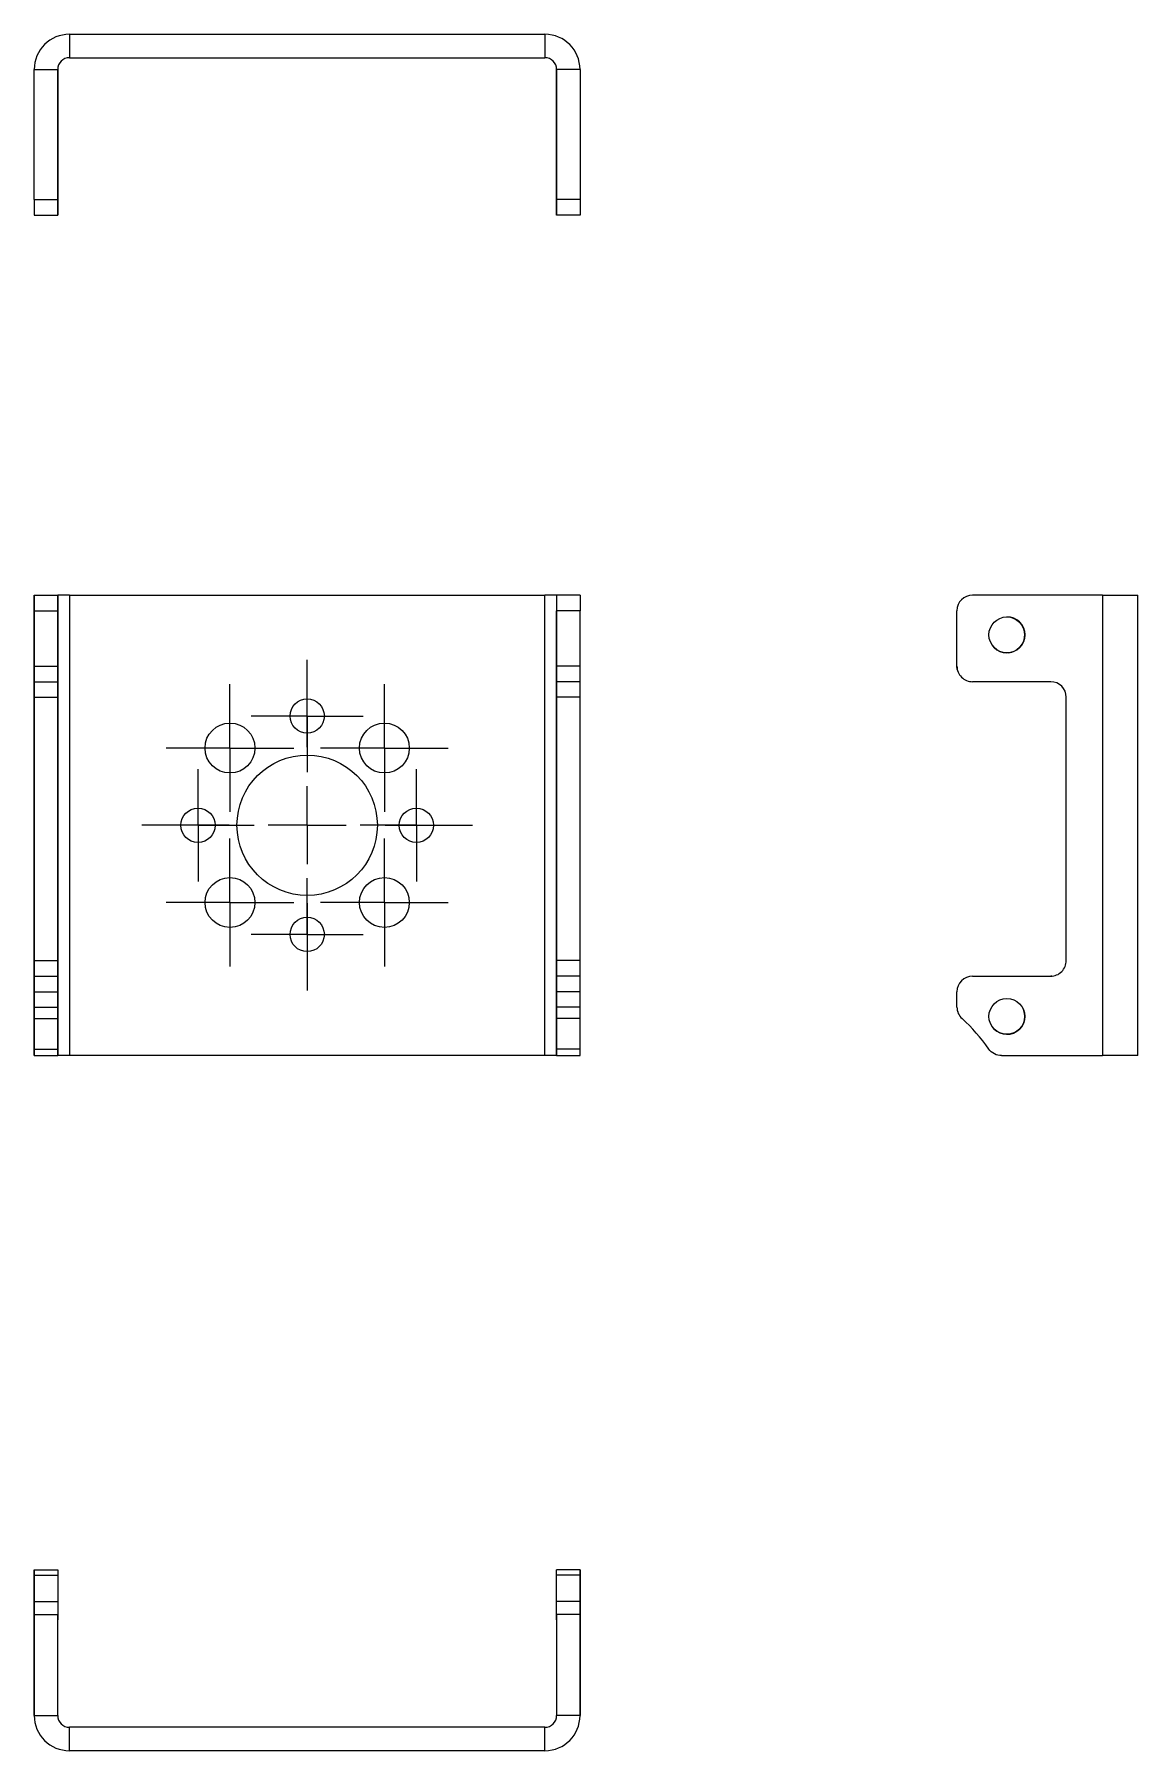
# Model space of a CAD drawing. Header units: millimetres. Extents: x 493 to 718, y 478 to 638.
# Drawn here: x 647.2 to 718, y 478.2 to 588.2 of the extents above; entities that cross this region are included whole.
import ezdxf

# ---------------------------------------------------------------- set-up
doc = ezdxf.new("R2010")
doc.units = ezdxf.units.MM

# ---------------------------------------------------------------- blocks, each defined once
blk = doc.blocks.new('SW_CENTERMARKSYMBOL_9')
at = {"color": 0, "linetype": 'Continuous', "lineweight": 18}
for p, q in [((0, 2.5), (0, 3.6)), ((0, 0), (0, 2.5)), ((-2.5, 0), (-3.6, 0)), ((0, 0), (-2.5, 0)), ((0, 0), (0, -2.5)), ((0, 0), (2.5, 0)), ((2.5, 0), (3.6, 0)), ((0, -2.5), (0, -3.6))]:
    blk.add_line(p, q, dxfattribs=at)
blk = doc.blocks.new('SW_CENTERMARKSYMBOL_10')
at = {"color": 0, "linetype": 'Continuous', "lineweight": 18}
for p, q in [((0, 2.5), (0, 3.6)), ((0, 0), (0, 2.5)), ((-2.5, 0), (-3.6, 0)), ((0, 0), (-2.5, 0)), ((0, 0), (0, -2.5)), ((0, 0), (2.5, 0)), ((2.5, 0), (3.6, 0)), ((0, -2.5), (0, -3.6))]:
    blk.add_line(p, q, dxfattribs=at)
blk = doc.blocks.new('SW_CENTERMARKSYMBOL_11')
at = {"color": 0, "linetype": 'Continuous', "lineweight": 18}
for p, q in [((0, 2.5), (0, 3.6)), ((0, 0), (0, 2.5)), ((-2.5, 0), (-3.6, 0)), ((0, 0), (-2.5, 0)), ((0, 0), (0, -2.5)), ((0, 0), (2.5, 0)), ((2.5, 0), (3.6, 0)), ((0, -2.5), (0, -3.6))]:
    blk.add_line(p, q, dxfattribs=at)
blk = doc.blocks.new('SW_CENTERMARKSYMBOL_12')
at = {"color": 0, "linetype": 'Continuous', "lineweight": 18}
for p, q in [((0, 2.5), (0, 3.6)), ((0, 0), (0, 2.5)), ((-2.5, 0), (-3.6, 0)), ((0, 0), (-2.5, 0)), ((0, 0), (0, -2.5)), ((0, 0), (2.5, 0)), ((2.5, 0), (3.6, 0)), ((0, -2.5), (0, -3.6))]:
    blk.add_line(p, q, dxfattribs=at)
blk = doc.blocks.new('SW_CENTERMARKSYMBOL_13')
at = {"color": 0, "linetype": 'Continuous', "lineweight": 18}
for p, q in [((0, 5), (0, 7)), ((0, 0), (0, 2.5)), ((-5, 0), (-7, 0)), ((0, 0), (-2.5, 0)), ((0, 0), (0, -2.5)), ((0, 0), (2.5, 0)), ((5, 0), (7, 0)), ((0, -5), (0, -7))]:
    blk.add_line(p, q, dxfattribs=at)
blk = doc.blocks.new('SW_CENTERMARKSYMBOL_14')
at = {"color": 0, "linetype": 'Continuous', "lineweight": 18}
for p, q in [((0, 2.5), (0, 4.1)), ((0, 0), (0, 2.5)), ((-2.5, 0), (-4.1, 0)), ((0, 0), (-2.5, 0)), ((0, 0), (0, -2.5)), ((0, 0), (2.5, 0)), ((2.5, 0), (4.1, 0)), ((0, -2.5), (0, -4.1))]:
    blk.add_line(p, q, dxfattribs=at)
blk = doc.blocks.new('SW_CENTERMARKSYMBOL_15')
at = {"color": 0, "linetype": 'Continuous', "lineweight": 18}
for p, q in [((0, 2.5), (0, 4.1)), ((0, 0), (0, 2.5)), ((-2.5, 0), (-4.1, 0)), ((0, 0), (-2.5, 0)), ((0, 0), (0, -2.5)), ((0, 0), (2.5, 0)), ((2.5, 0), (4.1, 0)), ((0, -2.5), (0, -4.1))]:
    blk.add_line(p, q, dxfattribs=at)
blk = doc.blocks.new('SW_CENTERMARKSYMBOL_16')
at = {"color": 0, "linetype": 'Continuous', "lineweight": 18}
for p, q in [((0, 2.5), (0, 4.1)), ((0, 0), (0, 2.5)), ((-2.5, 0), (-4.1, 0)), ((0, 0), (-2.5, 0)), ((0, 0), (0, -2.5)), ((0, 0), (2.5, 0)), ((2.5, 0), (4.1, 0)), ((0, -2.5), (0, -4.1))]:
    blk.add_line(p, q, dxfattribs=at)
blk = doc.blocks.new('SW_CENTERMARKSYMBOL_17')
at = {"color": 0, "linetype": 'Continuous', "lineweight": 18}
for p, q in [((0, 2.5), (0, 4.1)), ((0, 0), (0, 2.5)), ((-2.5, 0), (-4.1, 0)), ((0, 0), (-2.5, 0)), ((0, 0), (0, -2.5)), ((0, 0), (2.5, 0)), ((2.5, 0), (4.1, 0)), ((0, -2.5), (0, -4.1))]:
    blk.add_line(p, q, dxfattribs=at)

msp = doc.modelspace()

# ---------------------------------------------------------------- linework, layer by layer
at = {"color": 7, "linetype": 'Continuous', "lineweight": 25}
for p, q in [((649.489, 588.249), (649.489, 586.749)), ((649.489, 588.249), (679.981, 588.249)), ((679.981, 588.249), (679.981, 586.749)), ((649.489, 586.749), (679.981, 586.749)), ((647.239, 585.999), (648.739, 585.999)), ((647.239, 577.662), (647.239, 585.999)), ((648.739, 577.662), (648.739, 585.999)), ((648.739, 585.999), (648.739, 585.999)), ((648.739, 585.999), (648.739, 579.525)), ((682.231, 585.999), (680.731, 585.999)), ((680.731, 585.999), (680.731, 585.999)), ((680.731, 579.525), (680.731, 585.999)), ((680.731, 585.999), (680.731, 577.662)), ((682.231, 585.999), (682.231, 577.662)), ((648.739, 583.669), (648.739, 583.669)), ((680.731, 583.669), (680.731, 583.669)), ((648.739, 582.669), (648.739, 577.662)), ((648.739, 577.662), (648.739, 582.669)), ((680.731, 582.669), (680.731, 577.662)), ((680.731, 577.662), (680.731, 582.669)), ((648.739, 576.992), (648.739, 578.694)), ((680.731, 578.694), (680.731, 576.992)), ((647.239, 577.662), (648.739, 577.662)), ((682.231, 577.662), (680.731, 577.662)), ((647.239, 576.662), (648.739, 576.662)), ((648.739, 576.662), (648.739, 576.662)), ((648.739, 576.662), (648.739, 576.662)), ((680.731, 576.662), (680.731, 576.662)), ((680.731, 576.662), (680.731, 576.662)), ((682.231, 576.662), (680.731, 576.662)), ((647.239, 552.306), (648.739, 552.306)), ((647.239, 522.803), (647.239, 552.306)), ((647.239, 552.306), (647.239, 552.306)), ((649.489, 552.306), (648.739, 552.306)), ((648.739, 522.803), (648.739, 552.306)), ((649.489, 552.306), (649.489, 522.804)), ((649.489, 552.306), (679.981, 552.306)), ((679.981, 522.804), (679.981, 552.306)), ((680.731, 552.306), (679.981, 552.306)), ((680.731, 552.306), (680.731, 522.803)), ((682.231, 552.306), (680.731, 552.306)), ((715.737, 552.306), (707.4, 552.306)), ((715.737, 552.306), (707.4, 552.306)), ((707.4, 552.306), (707.4, 552.306)), ((715.737, 552.306), (715.737, 522.803)), ((717.987, 522.804), (717.987, 552.306)), ((647.239, 551.306), (648.739, 551.306)), ((647.239, 551.306), (647.239, 547.756)), ((648.739, 551.306), (648.739, 547.756)), ((680.731, 547.756), (680.731, 551.306)), ((682.231, 551.306), (680.731, 551.306)), ((682.231, 547.756), (682.231, 551.306)), ((706.4, 547.756), (706.4, 551.306)), ((706.4, 551.306), (706.4, 551.306)), ((706.4, 547.756), (706.4, 551.306)), ((647.239, 547.756), (648.739, 547.756)), ((647.239, 546.756), (648.739, 546.756)), ((647.239, 546.756), (647.239, 546.756)), ((682.231, 547.756), (680.731, 547.756)), ((680.731, 546.756), (680.731, 546.756)), ((682.231, 546.756), (680.731, 546.756)), ((706.4, 547.756), (706.4, 547.756)), ((706.474, 547.38), (706.474, 547.38)), ((712.407, 546.756), (707.4, 546.756)), ((647.239, 545.756), (647.239, 528.882)), ((647.239, 545.756), (648.739, 545.756)), ((648.739, 545.756), (648.739, 528.882)), ((680.731, 528.882), (680.731, 545.756)), ((682.231, 545.756), (680.731, 545.756)), ((682.231, 528.882), (682.231, 545.756)), ((713.407, 528.882), (713.407, 545.756)), ((713.407, 545.756), (713.407, 545.756)), ((713.407, 528.882), (713.407, 545.756)), ((647.239, 528.882), (648.739, 528.882)), ((682.231, 528.882), (680.731, 528.882)), ((713.407, 528.882), (713.407, 528.882)), ((647.239, 527.882), (647.239, 527.882)), ((647.239, 527.882), (648.739, 527.882)), ((680.731, 527.882), (680.731, 527.882)), ((682.231, 527.882), (680.731, 527.882)), ((707.4, 527.882), (712.407, 527.882)), ((707.4, 527.882), (707.4, 527.882)), ((707.4, 527.882), (712.407, 527.882)), ((712.482, 527.884), (712.407, 527.882)), ((712.407, 527.882), (712.407, 527.882)), ((647.239, 526.882), (647.239, 525.905)), ((647.239, 526.882), (648.739, 526.882)), ((647.239, 525.905), (648.739, 525.905)), ((648.739, 526.882), (648.739, 525.905)), ((680.731, 525.905), (680.731, 526.882)), ((682.231, 526.882), (680.731, 526.882)), ((682.231, 525.905), (680.731, 525.905)), ((682.231, 525.905), (682.231, 526.882)), ((706.4, 525.905), (706.4, 526.882)), ((706.4, 526.882), (706.4, 526.882)), ((706.4, 525.905), (706.4, 526.882)), ((706.4, 525.905), (706.4, 525.905)), ((647.239, 525.163), (647.239, 523.212)), ((647.239, 525.163), (648.739, 525.163)), ((648.739, 525.163), (648.739, 523.212)), ((680.731, 523.212), (680.731, 525.163)), ((682.231, 525.163), (680.731, 525.163)), ((682.231, 523.212), (682.231, 525.163)), ((706.474, 525.529), (706.474, 525.529)), ((647.239, 523.212), (648.739, 523.212)), ((647.239, 522.803), (647.239, 522.794)), ((647.239, 522.794), (648.739, 522.794)), ((679.981, 522.804), (649.489, 522.804)), ((682.231, 523.212), (680.731, 523.212)), ((680.731, 522.794), (680.731, 522.803)), ((680.731, 522.794), (682.231, 522.794)), ((708.432, 523.212), (708.432, 523.212)), ((709.263, 522.794), (715.737, 522.803)), ((709.263, 522.794), (709.263, 522.794)), ((647.239, 489.829), (647.239, 489.829)), ((647.239, 489.829), (647.239, 489.829)), ((647.239, 489.829), (648.739, 489.829)), ((682.231, 489.829), (680.731, 489.829)), ((682.231, 489.829), (682.231, 489.829)), ((682.231, 489.829), (682.231, 489.829)), ((647.239, 489.5), (647.239, 487.797)), ((647.239, 489.5), (648.739, 489.5)), ((647.239, 488.829), (647.239, 480.492)), ((647.239, 488.829), (647.239, 483.822)), ((647.239, 483.822), (647.239, 488.829)), ((648.739, 489.5), (648.739, 487.797)), ((682.231, 489.5), (680.731, 489.5)), ((680.731, 487.797), (680.731, 489.5)), ((682.231, 487.797), (682.231, 489.5)), ((682.231, 488.829), (682.231, 483.822)), ((682.231, 483.822), (682.231, 488.829)), ((682.231, 480.492), (682.231, 488.829)), ((647.239, 487.797), (648.739, 487.797)), ((682.231, 487.797), (680.731, 487.797)), ((647.239, 480.492), (647.239, 486.966)), ((647.239, 486.966), (648.739, 486.966)), ((648.739, 480.492), (648.739, 486.966)), ((682.231, 486.966), (680.731, 486.966)), ((680.731, 486.966), (680.731, 480.492)), ((682.231, 486.966), (682.231, 480.492)), ((647.239, 482.822), (647.239, 482.822)), ((682.231, 482.822), (682.231, 482.822)), ((647.239, 480.492), (647.239, 480.492)), ((647.239, 480.492), (648.739, 480.492)), ((649.489, 478.242), (649.489, 479.742)), ((679.981, 479.742), (649.489, 479.742)), ((679.981, 478.242), (679.981, 479.742)), ((682.231, 480.492), (680.731, 480.492)), ((682.231, 480.492), (682.231, 480.492)), ((679.981, 478.242), (649.489, 478.242))]:
    msp.add_line(p, q, dxfattribs=at)
at = {"color": 7, "linetype": 'Continuous', "lineweight": 25, "flags": 128}
for points in [[(648.739, 583.669), (648.739, 583.65), (648.739, 583.593), (648.739, 583.501), (648.739, 583.376), (648.739, 583.225), (648.739, 583.052), (648.739, 582.864), (648.739, 582.669)], [(648.739, 582.669), (648.739, 582.864), (648.739, 583.052), (648.739, 583.225), (648.739, 583.376), (648.739, 583.501), (648.739, 583.593), (648.739, 583.65), (648.739, 583.669)], [(680.731, 583.669), (680.731, 583.65), (680.731, 583.593), (680.731, 583.501), (680.731, 583.376), (680.731, 583.225), (680.731, 583.052), (680.731, 582.864), (680.731, 582.669)], [(680.731, 582.669), (680.731, 582.864), (680.731, 583.052), (680.731, 583.225), (680.731, 583.376), (680.731, 583.501), (680.731, 583.593), (680.731, 583.65), (680.731, 583.669)], [(648.739, 579.862), (648.739, 580.057), (648.739, 580.246), (648.739, 580.423), (648.739, 580.585), (648.739, 580.726), (648.739, 580.842), (648.739, 580.929), (648.739, 580.987), (648.739, 581.011), (648.739, 581.003), (648.739, 580.962), (648.739, 580.889), (648.739, 580.787), (648.739, 580.658), (648.739, 580.506), (648.739, 580.336), (648.739, 580.152), (648.739, 579.96), (648.739, 579.765), (648.739, 579.573), (648.739, 579.389), (648.739, 579.218), (648.739, 579.067), (648.739, 578.938), (648.739, 578.836), (648.739, 578.763), (648.739, 578.722), (648.739, 578.713), (648.739, 578.738), (648.739, 578.795), (648.739, 578.883), (648.739, 578.999), (648.739, 579.14), (648.739, 579.302), (648.739, 579.479), (648.739, 579.668), (648.739, 579.862)], [(648.739, 579.862), (648.739, 580.057), (648.739, 580.246), (648.739, 580.423), (648.739, 580.585), (648.739, 580.726), (648.739, 580.842), (648.739, 580.929), (648.739, 580.987), (648.739, 581.011), (648.739, 581.003), (648.739, 580.962), (648.739, 580.889), (648.739, 580.787), (648.739, 580.658), (648.739, 580.506), (648.739, 580.336), (648.739, 580.152), (648.739, 579.96), (648.739, 579.765), (648.739, 579.573), (648.739, 579.389), (648.739, 579.218), (648.739, 579.067), (648.739, 578.938), (648.739, 578.836), (648.739, 578.763), (648.739, 578.722), (648.739, 578.713), (648.739, 578.738), (648.739, 578.795), (648.739, 578.883), (648.739, 578.999), (648.739, 579.14), (648.739, 579.302), (648.739, 579.479), (648.739, 579.668), (648.739, 579.862)], [(680.731, 579.862), (680.731, 579.668), (680.731, 579.479), (680.731, 579.302), (680.731, 579.14), (680.731, 578.999), (680.731, 578.883), (680.731, 578.795), (680.731, 578.738), (680.731, 578.713), (680.731, 578.722), (680.731, 578.763), (680.731, 578.836), (680.731, 578.938), (680.731, 579.067), (680.731, 579.218), (680.731, 579.389), (680.731, 579.573), (680.731, 579.765), (680.731, 579.96), (680.731, 580.152), (680.731, 580.336), (680.731, 580.506), (680.731, 580.658), (680.731, 580.787), (680.731, 580.889), (680.731, 580.962), (680.731, 581.003), (680.731, 581.011), (680.731, 580.987), (680.731, 580.929), (680.731, 580.842), (680.731, 580.726), (680.731, 580.585), (680.731, 580.423), (680.731, 580.246), (680.731, 580.057), (680.731, 579.862)], [(680.731, 579.862), (680.731, 579.668), (680.731, 579.479), (680.731, 579.302), (680.731, 579.14), (680.731, 578.999), (680.731, 578.883), (680.731, 578.795), (680.731, 578.738), (680.731, 578.713), (680.731, 578.722), (680.731, 578.763), (680.731, 578.836), (680.731, 578.938), (680.731, 579.067), (680.731, 579.218), (680.731, 579.389), (680.731, 579.573), (680.731, 579.765), (680.731, 579.96), (680.731, 580.152), (680.731, 580.336), (680.731, 580.506), (680.731, 580.658), (680.731, 580.787), (680.731, 580.889), (680.731, 580.962), (680.731, 581.003), (680.731, 581.011), (680.731, 580.987), (680.731, 580.929), (680.731, 580.842), (680.731, 580.726), (680.731, 580.585), (680.731, 580.423), (680.731, 580.246), (680.731, 580.057), (680.731, 579.862)], [(647.239, 577.662), (647.239, 577.467), (647.239, 577.28), (647.239, 577.107), (647.239, 576.955), (647.239, 576.831), (647.239, 576.739), (647.239, 576.682), (647.239, 576.662)], [(648.739, 577.662), (648.739, 577.467), (648.739, 577.28), (648.739, 577.107), (648.739, 576.955), (648.739, 576.831), (648.739, 576.739), (648.739, 576.682), (648.739, 576.662)], [(648.739, 576.662), (648.739, 576.682), (648.739, 576.739), (648.739, 576.831), (648.739, 576.955), (648.739, 577.107), (648.739, 577.28), (648.739, 577.467), (648.739, 577.662)], [(648.739, 577.662), (648.739, 577.467), (648.739, 577.28), (648.739, 577.107), (648.739, 576.955), (648.739, 576.831), (648.739, 576.739), (648.739, 576.682), (648.739, 576.662)], [(680.731, 577.662), (680.731, 577.467), (680.731, 577.28), (680.731, 577.107), (680.731, 576.955), (680.731, 576.831), (680.731, 576.739), (680.731, 576.682), (680.731, 576.662)], [(680.731, 577.662), (680.731, 577.467), (680.731, 577.28), (680.731, 577.107), (680.731, 576.955), (680.731, 576.831), (680.731, 576.739), (680.731, 576.682), (680.731, 576.662)], [(680.731, 576.662), (680.731, 576.682), (680.731, 576.739), (680.731, 576.831), (680.731, 576.955), (680.731, 577.107), (680.731, 577.28), (680.731, 577.467), (680.731, 577.662)], [(682.231, 577.662), (682.231, 577.467), (682.231, 577.28), (682.231, 577.107), (682.231, 576.955), (682.231, 576.831), (682.231, 576.739), (682.231, 576.682), (682.231, 576.662)], [(648.739, 576.662), (648.739, 576.668), (648.739, 576.684), (648.739, 576.711), (648.739, 576.748), (648.739, 576.796), (648.739, 576.852), (648.739, 576.918), (648.739, 576.992)], [(680.731, 576.992), (680.731, 576.918), (680.731, 576.852), (680.731, 576.796), (680.731, 576.748), (680.731, 576.711), (680.731, 576.684), (680.731, 576.668), (680.731, 576.662)], [(647.239, 552.306), (647.239, 552.287), (647.239, 552.23), (647.239, 552.137), (647.239, 552.013), (647.239, 551.861), (647.239, 551.688), (647.239, 551.501), (647.239, 551.306)], [(648.739, 552.306), (648.739, 552.287), (648.739, 552.23), (648.739, 552.137), (648.739, 552.013), (648.739, 551.861), (648.739, 551.688), (648.739, 551.501), (648.739, 551.306)], [(680.731, 552.306), (680.731, 552.287), (680.731, 552.23), (680.731, 552.137), (680.731, 552.013), (680.731, 551.861), (680.731, 551.688), (680.731, 551.501), (680.731, 551.306)], [(682.231, 552.306), (682.231, 552.287), (682.231, 552.23), (682.231, 552.137), (682.231, 552.013), (682.231, 551.861), (682.231, 551.688), (682.231, 551.501), (682.231, 551.306)], [(715.737, 552.306), (716.008, 552.306), (716.275, 552.306), (716.534, 552.306), (716.782, 552.306), (717.015, 552.306), (717.229, 552.306), (717.421, 552.306), (717.588, 552.306), (717.729, 552.306), (717.84, 552.306), (717.921, 552.306), (717.97, 552.306), (717.987, 552.306)], [(647.239, 550.906), (647.239, 550.889), (647.239, 550.84), (647.239, 550.76), (647.239, 550.65), (647.239, 550.516), (647.239, 550.359), (647.239, 550.185), (647.239, 549.998), (647.239, 549.805), (647.239, 549.61), (647.239, 549.419), (647.239, 549.238), (647.239, 549.072), (647.239, 548.926), (647.239, 548.803), (647.239, 548.708), (647.239, 548.643), (647.239, 548.61), (647.239, 548.61), (647.239, 548.643), (647.239, 548.708), (647.239, 548.803), (647.239, 548.926), (647.239, 549.072), (647.239, 549.238), (647.239, 549.419), (647.239, 549.61), (647.239, 549.805), (647.239, 549.998), (647.239, 550.185), (647.239, 550.359), (647.239, 550.516), (647.239, 550.65), (647.239, 550.76), (647.239, 550.84), (647.239, 550.889), (647.239, 550.906)], [(680.731, 550.906), (680.731, 550.889), (680.731, 550.84), (680.731, 550.76), (680.731, 550.65), (680.731, 550.516), (680.731, 550.359), (680.731, 550.185), (680.731, 549.998), (680.731, 549.805), (680.731, 549.61), (680.731, 549.419), (680.731, 549.238), (680.731, 549.072), (680.731, 548.926), (680.731, 548.803), (680.731, 548.708), (680.731, 548.643), (680.731, 548.61), (680.731, 548.61), (680.731, 548.643), (680.731, 548.708), (680.731, 548.803), (680.731, 548.926), (680.731, 549.072), (680.731, 549.238), (680.731, 549.419), (680.731, 549.61), (680.731, 549.805), (680.731, 549.998), (680.731, 550.185), (680.731, 550.359), (680.731, 550.516), (680.731, 550.65), (680.731, 550.76), (680.731, 550.84), (680.731, 550.889), (680.731, 550.906)], [(647.239, 547.756), (647.239, 547.561), (647.239, 547.373), (647.239, 547.2), (647.239, 547.049), (647.239, 546.924), (647.239, 546.832), (647.239, 546.775), (647.239, 546.756)], [(647.239, 546.756), (647.239, 546.737), (647.239, 546.68), (647.239, 546.587), (647.239, 546.463), (647.239, 546.311), (647.239, 546.138), (647.239, 545.951), (647.239, 545.756)], [(648.739, 547.756), (648.739, 547.561), (648.739, 547.373), (648.739, 547.2), (648.739, 547.049), (648.739, 546.924), (648.739, 546.832), (648.739, 546.775), (648.739, 546.756)], [(648.739, 546.756), (648.739, 546.737), (648.739, 546.68), (648.739, 546.587), (648.739, 546.463), (648.739, 546.311), (648.739, 546.138), (648.739, 545.951), (648.739, 545.756)], [(680.731, 546.756), (680.731, 546.775), (680.731, 546.832), (680.731, 546.924), (680.731, 547.049), (680.731, 547.2), (680.731, 547.373), (680.731, 547.561), (680.731, 547.756)], [(680.731, 545.756), (680.731, 545.951), (680.731, 546.138), (680.731, 546.311), (680.731, 546.463), (680.731, 546.587), (680.731, 546.68), (680.731, 546.737), (680.731, 546.756)], [(682.231, 546.756), (682.231, 546.775), (682.231, 546.832), (682.231, 546.924), (682.231, 547.049), (682.231, 547.2), (682.231, 547.373), (682.231, 547.561), (682.231, 547.756)], [(682.231, 545.756), (682.231, 545.951), (682.231, 546.138), (682.231, 546.311), (682.231, 546.463), (682.231, 546.587), (682.231, 546.68), (682.231, 546.737), (682.231, 546.756)], [(706.474, 547.38), (706.419, 547.561), (706.4, 547.756)], [(713.407, 545.756), (713.388, 545.951), (713.333, 546.132)], [(647.239, 528.882), (647.239, 528.686), (647.239, 528.499), (647.239, 528.326), (647.239, 528.174), (647.239, 528.05), (647.239, 527.958), (647.239, 527.901), (647.239, 527.882)], [(648.739, 528.882), (648.739, 528.686), (648.739, 528.499), (648.739, 528.326), (648.739, 528.174), (648.739, 528.05), (648.739, 527.958), (648.739, 527.901), (648.739, 527.882)], [(680.731, 527.882), (680.731, 527.901), (680.731, 527.958), (680.731, 528.05), (680.731, 528.174), (680.731, 528.326), (680.731, 528.499), (680.731, 528.686), (680.731, 528.882)], [(682.231, 527.882), (682.231, 527.901), (682.231, 527.958), (682.231, 528.05), (682.231, 528.174), (682.231, 528.326), (682.231, 528.499), (682.231, 528.686), (682.231, 528.882)], [(647.239, 527.882), (647.239, 527.862), (647.239, 527.805), (647.239, 527.713), (647.239, 527.589), (647.239, 527.437), (647.239, 527.264), (647.239, 527.077), (647.239, 526.882)], [(648.739, 527.882), (648.739, 527.862), (648.739, 527.805), (648.739, 527.713), (648.739, 527.589), (648.739, 527.437), (648.739, 527.264), (648.739, 527.077), (648.739, 526.882)], [(680.731, 526.882), (680.731, 527.077), (680.731, 527.264), (680.731, 527.437), (680.731, 527.589), (680.731, 527.713), (680.731, 527.805), (680.731, 527.862), (680.731, 527.882)], [(682.231, 526.882), (682.231, 527.077), (682.231, 527.264), (682.231, 527.437), (682.231, 527.589), (682.231, 527.713), (682.231, 527.805), (682.231, 527.862), (682.231, 527.882)], [(647.239, 526.456), (647.239, 526.439), (647.239, 526.39), (647.239, 526.31), (647.239, 526.2), (647.239, 526.066), (647.239, 525.909), (647.239, 525.735), (647.239, 525.548), (647.239, 525.355), (647.239, 525.16), (647.239, 524.969), (647.239, 524.788), (647.239, 524.622), (647.239, 524.476), (647.239, 524.353), (647.239, 524.258), (647.239, 524.193), (647.239, 524.16), (647.239, 524.16), (647.239, 524.193), (647.239, 524.258), (647.239, 524.353), (647.239, 524.476), (647.239, 524.622), (647.239, 524.788), (647.239, 524.969), (647.239, 525.16), (647.239, 525.355), (647.239, 525.548), (647.239, 525.735), (647.239, 525.909), (647.239, 526.066), (647.239, 526.2), (647.239, 526.31), (647.239, 526.39), (647.239, 526.439), (647.239, 526.456)], [(647.239, 525.905), (647.239, 525.801), (647.239, 525.698), (647.239, 525.597), (647.239, 525.499), (647.239, 525.406), (647.239, 525.319), (647.239, 525.237), (647.239, 525.163)], [(648.739, 525.905), (648.739, 525.801), (648.739, 525.698), (648.739, 525.597), (648.739, 525.499), (648.739, 525.406), (648.739, 525.319), (648.739, 525.237), (648.739, 525.163)], [(680.731, 526.456), (680.731, 526.439), (680.731, 526.39), (680.731, 526.31), (680.731, 526.2), (680.731, 526.066), (680.731, 525.909), (680.731, 525.735), (680.731, 525.548), (680.731, 525.355), (680.731, 525.16), (680.731, 524.969), (680.731, 524.788), (680.731, 524.622), (680.731, 524.476), (680.731, 524.353), (680.731, 524.258), (680.731, 524.193), (680.731, 524.16), (680.731, 524.16), (680.731, 524.193), (680.731, 524.258), (680.731, 524.353), (680.731, 524.476), (680.731, 524.622), (680.731, 524.788), (680.731, 524.969), (680.731, 525.16), (680.731, 525.355), (680.731, 525.548), (680.731, 525.735), (680.731, 525.909), (680.731, 526.066), (680.731, 526.2), (680.731, 526.31), (680.731, 526.39), (680.731, 526.439), (680.731, 526.456)], [(680.731, 525.163), (680.731, 525.237), (680.731, 525.319), (680.731, 525.406), (680.731, 525.499), (680.731, 525.597), (680.731, 525.698), (680.731, 525.801), (680.731, 525.905)], [(682.231, 525.163), (682.231, 525.237), (682.231, 525.319), (682.231, 525.406), (682.231, 525.499), (682.231, 525.597), (682.231, 525.698), (682.231, 525.801), (682.231, 525.905)], [(717.987, 522.804), (717.97, 522.804), (717.921, 522.804), (717.84, 522.804), (717.729, 522.804), (717.588, 522.804), (717.421, 522.804), (717.229, 522.804), (717.015, 522.804), (716.782, 522.804), (716.534, 522.804), (716.275, 522.804), (716.008, 522.803), (715.737, 522.803)], [(647.239, 488.829), (647.239, 489.024), (647.239, 489.212), (647.239, 489.384), (647.239, 489.536), (647.239, 489.66), (647.239, 489.753), (647.239, 489.81), (647.239, 489.829)], [(647.239, 489.829), (647.239, 489.81), (647.239, 489.753), (647.239, 489.66), (647.239, 489.536), (647.239, 489.384), (647.239, 489.212), (647.239, 489.024), (647.239, 488.829)], [(647.239, 488.829), (647.239, 489.024), (647.239, 489.212), (647.239, 489.384), (647.239, 489.536), (647.239, 489.66), (647.239, 489.753), (647.239, 489.81), (647.239, 489.829)], [(647.239, 489.829), (647.239, 489.823), (647.239, 489.807), (647.239, 489.78), (647.239, 489.743), (647.239, 489.696), (647.239, 489.639), (647.239, 489.573), (647.239, 489.5)], [(648.739, 489.829), (648.739, 489.823), (648.739, 489.807), (648.739, 489.78), (648.739, 489.743), (648.739, 489.696), (648.739, 489.639), (648.739, 489.573), (648.739, 489.5)], [(680.731, 489.5), (680.731, 489.573), (680.731, 489.639), (680.731, 489.696), (680.731, 489.743), (680.731, 489.78), (680.731, 489.807), (680.731, 489.823), (680.731, 489.829)], [(682.231, 489.5), (682.231, 489.573), (682.231, 489.639), (682.231, 489.696), (682.231, 489.743), (682.231, 489.78), (682.231, 489.807), (682.231, 489.823), (682.231, 489.829)], [(682.231, 489.829), (682.231, 489.81), (682.231, 489.753), (682.231, 489.66), (682.231, 489.536), (682.231, 489.384), (682.231, 489.212), (682.231, 489.024), (682.231, 488.829)], [(682.231, 488.829), (682.231, 489.024), (682.231, 489.212), (682.231, 489.384), (682.231, 489.536), (682.231, 489.66), (682.231, 489.753), (682.231, 489.81), (682.231, 489.829)], [(682.231, 488.829), (682.231, 489.024), (682.231, 489.212), (682.231, 489.384), (682.231, 489.536), (682.231, 489.66), (682.231, 489.753), (682.231, 489.81), (682.231, 489.829)], [(647.239, 486.629), (647.239, 486.435), (647.239, 486.246), (647.239, 486.068), (647.239, 485.906), (647.239, 485.766), (647.239, 485.65), (647.239, 485.562), (647.239, 485.505), (647.239, 485.48), (647.239, 485.488), (647.239, 485.529), (647.239, 485.602), (647.239, 485.704), (647.239, 485.833), (647.239, 485.985), (647.239, 486.155), (647.239, 486.339), (647.239, 486.531), (647.239, 486.726), (647.239, 486.919), (647.239, 487.103), (647.239, 487.273), (647.239, 487.425), (647.239, 487.553), (647.239, 487.656), (647.239, 487.728), (647.239, 487.77), (647.239, 487.778), (647.239, 487.753), (647.239, 487.696), (647.239, 487.608), (647.239, 487.492), (647.239, 487.351), (647.239, 487.19), (647.239, 487.012), (647.239, 486.823), (647.239, 486.629)], [(647.239, 486.629), (647.239, 486.435), (647.239, 486.246), (647.239, 486.068), (647.239, 485.906), (647.239, 485.766), (647.239, 485.65), (647.239, 485.562), (647.239, 485.505), (647.239, 485.48), (647.239, 485.488), (647.239, 485.529), (647.239, 485.602), (647.239, 485.704), (647.239, 485.833), (647.239, 485.985), (647.239, 486.155), (647.239, 486.339), (647.239, 486.531), (647.239, 486.726), (647.239, 486.919), (647.239, 487.103), (647.239, 487.273), (647.239, 487.425), (647.239, 487.553), (647.239, 487.656), (647.239, 487.728), (647.239, 487.77), (647.239, 487.778), (647.239, 487.753), (647.239, 487.696), (647.239, 487.608), (647.239, 487.492), (647.239, 487.351), (647.239, 487.19), (647.239, 487.012), (647.239, 486.823), (647.239, 486.629)], [(648.739, 487.779), (648.739, 487.778), (648.739, 487.753), (648.739, 487.696), (648.739, 487.608), (648.739, 487.492), (648.739, 487.351), (648.739, 487.19), (648.739, 487.012), (648.739, 486.823), (648.739, 486.629)], [(680.731, 486.629), (680.731, 486.823), (680.731, 487.012), (680.731, 487.19), (680.731, 487.351), (680.731, 487.492), (680.731, 487.608), (680.731, 487.696), (680.731, 487.753), (680.731, 487.778), (680.731, 487.779)], [(682.231, 486.629), (682.231, 486.823), (682.231, 487.012), (682.231, 487.19), (682.231, 487.351), (682.231, 487.492), (682.231, 487.608), (682.231, 487.696), (682.231, 487.753), (682.231, 487.778), (682.231, 487.77), (682.231, 487.728), (682.231, 487.656), (682.231, 487.553), (682.231, 487.425), (682.231, 487.273), (682.231, 487.103), (682.231, 486.919), (682.231, 486.726), (682.231, 486.531), (682.231, 486.339), (682.231, 486.155), (682.231, 485.985), (682.231, 485.833), (682.231, 485.704), (682.231, 485.602), (682.231, 485.529), (682.231, 485.488), (682.231, 485.48), (682.231, 485.505), (682.231, 485.562), (682.231, 485.65), (682.231, 485.766), (682.231, 485.906), (682.231, 486.068), (682.231, 486.246), (682.231, 486.435), (682.231, 486.629)], [(682.231, 486.629), (682.231, 486.823), (682.231, 487.012), (682.231, 487.19), (682.231, 487.351), (682.231, 487.492), (682.231, 487.608), (682.231, 487.696), (682.231, 487.753), (682.231, 487.778), (682.231, 487.77), (682.231, 487.728), (682.231, 487.656), (682.231, 487.553), (682.231, 487.425), (682.231, 487.273), (682.231, 487.103), (682.231, 486.919), (682.231, 486.726), (682.231, 486.531), (682.231, 486.339), (682.231, 486.155), (682.231, 485.985), (682.231, 485.833), (682.231, 485.704), (682.231, 485.602), (682.231, 485.529), (682.231, 485.488), (682.231, 485.48), (682.231, 485.505), (682.231, 485.562), (682.231, 485.65), (682.231, 485.766), (682.231, 485.906), (682.231, 486.068), (682.231, 486.246), (682.231, 486.435), (682.231, 486.629)], [(647.239, 483.822), (647.239, 483.627), (647.239, 483.439), (647.239, 483.267), (647.239, 483.115), (647.239, 482.991), (647.239, 482.898), (647.239, 482.841), (647.239, 482.822)], [(647.239, 482.822), (647.239, 482.841), (647.239, 482.898), (647.239, 482.991), (647.239, 483.115), (647.239, 483.267), (647.239, 483.439), (647.239, 483.627), (647.239, 483.822)], [(682.231, 483.822), (682.231, 483.627), (682.231, 483.439), (682.231, 483.267), (682.231, 483.115), (682.231, 482.991), (682.231, 482.898), (682.231, 482.841), (682.231, 482.822)], [(682.231, 482.822), (682.231, 482.841), (682.231, 482.898), (682.231, 482.991), (682.231, 483.115), (682.231, 483.267), (682.231, 483.439), (682.231, 483.627), (682.231, 483.822)]]:
    msp.add_lwpolyline(points, dxfattribs=at)
at = {"color": 7, "linetype": 'Continuous', "lineweight": 25}
for centre, radius in [((709.6, 549.756), 1.15), ((664.735, 544.556), 1.1), ((659.785, 542.506), 1.6), ((669.685, 542.506), 1.6), ((664.735, 537.556), 4.5), ((657.735, 537.556), 1.1), ((671.735, 537.556), 1.1), ((659.785, 532.606), 1.6), ((669.685, 532.606), 1.6), ((664.735, 530.556), 1.1), ((709.6, 525.306), 1.15)]:
    msp.add_circle(centre, radius, dxfattribs=at)
for centre, radius, start, end in [((649.489, 585.999), 2.25, 90, 180.00003), ((679.981, 585.999), 2.25, 0, 90), ((649.489, 585.999), 0.75, 90, 180.00003), ((649.489, 585.999), 0.75, 90, 180.00003), ((679.981, 585.999), 0.75, 0, 90), ((679.981, 585.999), 0.75, 0, 90), ((707.4, 551.306), 1, 90.00002, 179.99997), ((707.4, 551.306), 1, 90.00002, 179.99997), ((709.6, 549.756), 1.15, 202.08824, 22.08824), ((709.6, 549.756), 1.15, 274.28814, 90), ((709.6, 549.756), 1.15, 274.28814, 90), ((707.4, 547.756), 1, 179.99997, 269.99998), ((712.407, 545.756), 1, 0.00002, 90.00002), ((712.407, 528.882), 1, 269.99998, 0.00003), ((712.407, 528.882), 1, 269.99998, 0.00003), ((707.4, 526.882), 1, 90.00002, 179.99997), ((707.4, 526.882), 1, 90.00002, 179.99997), ((707.4, 525.905), 1, 180, 227.86858), ((707.4, 525.905), 1, 180, 202.08824), ((699.35, 517.006), 11, 34.35016, 47.86858), ((709.6, 525.306), 1.15, 202.08824, 22.08824), ((649.489, 480.492), 2.25, 179.99997, 270), ((649.489, 480.492), 2.25, 179.99997, 270), ((649.489, 480.492), 0.75, 179.99997, 270), ((679.981, 480.492), 0.75, 270, 360), ((679.981, 480.492), 2.25, 270, 360), ((679.981, 480.492), 2.25, 270, 360)]:
    msp.add_arc(centre, radius, start, end, dxfattribs=at)
for centre, start_param, end_param in [((649.489, 522.803), 1.5707963, 3.1415931), ((679.981, 522.803), 0, 1.5707963)]:
    msp.add_ellipse(centre, major_axis=(0.75, 0), ratio=0.0014103, start_param=start_param, end_param=end_param, dxfattribs=at)
for points, knots in [([(648.739, 578.694), (648.739, 578.71), (648.739, 578.742), (648.739, 578.797), (648.739, 578.865), (648.739, 578.951), (648.739, 579.056), (648.739, 579.167), (648.739, 579.284), (648.739, 579.404), (648.739, 579.485), (648.739, 579.525)], [0, 0, 0, 0, 0.0836159, 0.1669855, 0.2506943, 0.3752244, 0.4999713, 0.6247949, 0.7498964, 0.874812, 1, 1, 1, 1]), ([(680.731, 579.525), (680.731, 579.498), (680.731, 579.444), (680.731, 579.363), (680.731, 579.271), (680.731, 579.167), (680.731, 579.056), (680.731, 578.951), (680.731, 578.854), (680.731, 578.767), (680.731, 578.718), (680.731, 578.694)], [0, 0, 0, 0, 0.0837993, 0.1672031, 0.2507595, 0.3755511, 0.5000664, 0.6251438, 0.7500033, 0.8750536, 1, 1, 1, 1]), ([(647.239, 523.212), (647.239, 523.149), (647.239, 523.023), (647.239, 522.891), (647.239, 522.808), (647.239, 522.8), (647.239, 522.796)], [0, 0, 0, 0, 0.2563085, 0.5112737, 0.7669111, 1, 1, 1, 1]), ([(648.739, 523.212), (648.739, 523.149), (648.739, 523.023), (648.739, 522.891), (648.739, 522.808), (648.739, 522.8), (648.739, 522.796)], [0, 0, 0, 0, 0.2563085, 0.5112737, 0.7669111, 1, 1, 1, 1]), ([(680.731, 522.794), (680.731, 522.794), (680.731, 522.794), (680.731, 522.803), (680.731, 522.819), (680.731, 522.849), (680.731, 522.897), (680.731, 522.958), (680.731, 523.031), (680.731, 523.116), (680.731, 523.18), (680.731, 523.212)], [0, 0, 0, 0, 0.0837993, 0.1672031, 0.2507595, 0.3755511, 0.5000664, 0.6251438, 0.7500033, 0.8750536, 1, 1, 1, 1]), ([(682.231, 522.796), (682.231, 522.8), (682.231, 522.808), (682.231, 522.891), (682.231, 523.024), (682.231, 523.15), (682.231, 523.212)], [0, 0, 0, 0, 0.23355585, 0.48859936, 0.74427319, 1, 1, 1, 1]), ([(709.263, 522.794), (709.1, 522.791), (708.939, 522.827), (708.651, 522.971), (708.524, 523.08), (708.432, 523.212)], [0, 0, 0, 0, 0.00048469947, 0.00048469947, 0.00096939895, 0.00096939895, 0.00096939895, 0.00096939895]), ([(647.239, 487.797), (647.239, 487.704), (647.239, 487.578), (647.239, 487.291), (647.239, 487.128), (647.239, 486.966)], [0, 0, 0, 0, 0.00048450378, 0.00048450378, 0.00096900756, 0.00096900756, 0.00096900756, 0.00096900756]), ([(648.739, 487.797), (648.739, 487.781), (648.739, 487.749), (648.739, 487.695), (648.739, 487.626), (648.739, 487.54), (648.739, 487.435), (648.739, 487.324), (648.739, 487.207), (648.739, 487.087), (648.739, 487.007), (648.739, 486.966)], [0, 0, 0, 0, 0.0836159, 0.1669855, 0.2506943, 0.3752244, 0.4999713, 0.6247949, 0.7498964, 0.874812, 1, 1, 1, 1]), ([(680.731, 486.966), (680.731, 486.993), (680.731, 487.047), (680.731, 487.128), (680.731, 487.221), (680.731, 487.324), (680.731, 487.436), (680.731, 487.541), (680.731, 487.637), (680.731, 487.724), (680.731, 487.773), (680.731, 487.797)], [0, 0, 0, 0, 0.0837993, 0.1672031, 0.2507595, 0.3755511, 0.5000664, 0.6251438, 0.7500033, 0.8750536, 1, 1, 1, 1]), ([(682.231, 486.966), (682.231, 487.129), (682.231, 487.291), (682.231, 487.578), (682.231, 487.705), (682.231, 487.797)], [0, 0, 0, 0, 0.00048469947, 0.00048469947, 0.00096939895, 0.00096939895, 0.00096939895, 0.00096939895])]:
    msp.add_open_spline(points, degree=3, knots=knots, dxfattribs=at)

# ---------------------------------------------------------------- block references
at = {"color": 7, "linetype": 'Continuous', "lineweight": 18}
for name, p in [('SW_CENTERMARKSYMBOL_11', (664.735, 544.556)), ('SW_CENTERMARKSYMBOL_15', (659.785, 542.506)), ('SW_CENTERMARKSYMBOL_16', (669.685, 542.506)), ('SW_CENTERMARKSYMBOL_13', (664.735, 537.556)), ('SW_CENTERMARKSYMBOL_10', (657.735, 537.556)), ('SW_CENTERMARKSYMBOL_12', (671.735, 537.556)), ('SW_CENTERMARKSYMBOL_14', (659.785, 532.606)), ('SW_CENTERMARKSYMBOL_17', (669.685, 532.606)), ('SW_CENTERMARKSYMBOL_9', (664.735, 530.556))]:
    msp.add_blockref(name, p, dxfattribs=at)

doc.saveas('drawing.dxf')
